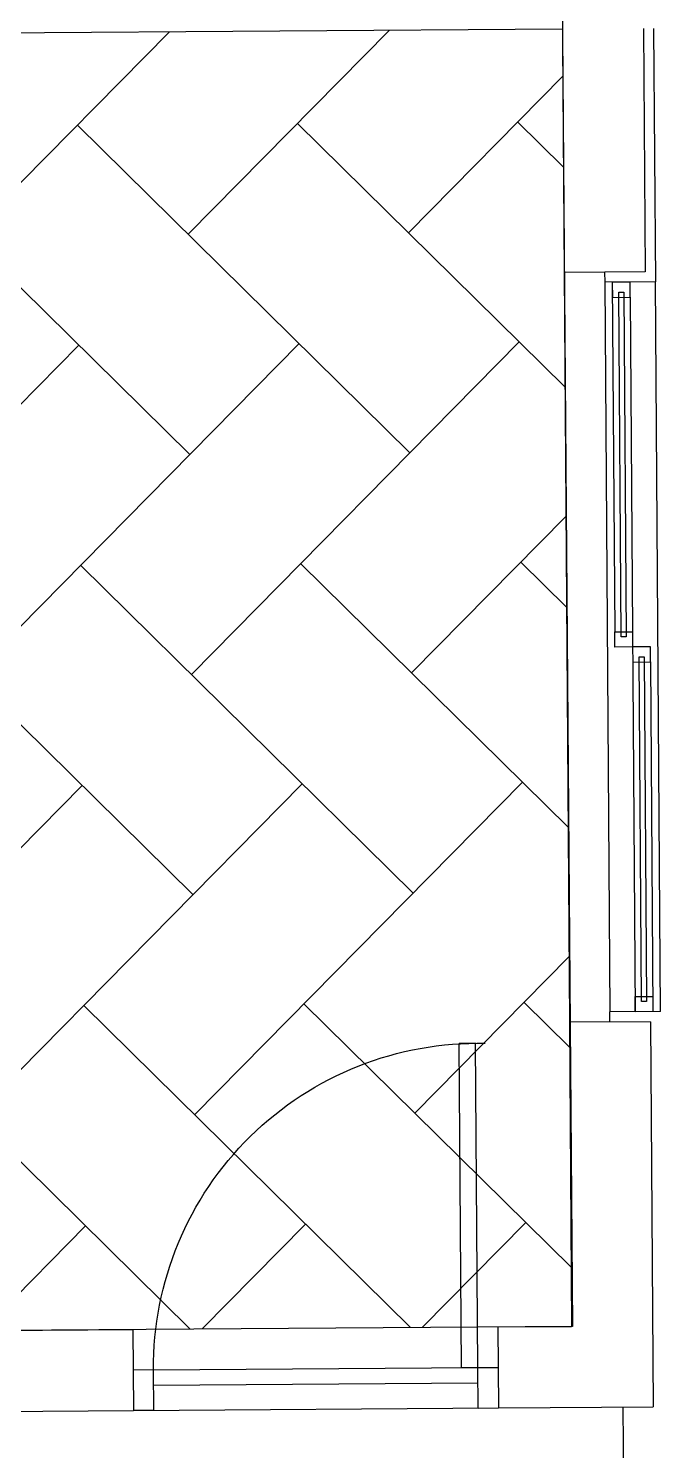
# Model space of a CAD drawing. Header units: feet. Extents: x 919634 to 928945, y 707022 to 708026.
# Drawn here: x 921019.03 to 921024.22, y 707130.67 to 707142.37 of the extents above; entities that cross this region are included whole.
import ezdxf

# ---------------------------------------------------------------- set-up
doc = ezdxf.new("R2010")
doc.units = ezdxf.units.FT
doc.header["$LTSCALE"] = 20
doc.header["$MEASUREMENT"] = 0
for name, color, linetype in [('-u-site-xref', 7, 'Continuous'), ('Site Plan$0$-u-site-bldg_interior', 252, 'Continuous'), ('Site Plan$0$SP-LOT PAVERS', 254, 'Continuous')]:
    doc.layers.add(name, color=color, linetype=linetype)
doc.layers.add('Site Plan$0$SP-SIDEWALK', color=2, linetype='Continuous', lineweight=25)
doc.layers.add('SP-BUILDING-FOOTPRINT', color=1, linetype='Continuous', lineweight=25)
doc.layers.get('-u-site-xref').off()

# ---------------------------------------------------------------- blocks, each defined once
blk = doc.blocks.new('Site Plan$0$DR1H902')
for p, q in [((-0.5, 0), (-0.5, 1)), ((-0.5, 1.000000000000057), (-0.4500000000000455, 1.000000000000057)), ((-0.4500000000000455, 0), (-0.4500000000000455, 1)), ((-0.5, -5.684341886080801e-14), (-0.4500000000000455, -5.684341886080801e-14))]:
    blk.add_line(p, q)
blk.add_arc((-0.5, 0), 1, 0, 91.70698490235472)
blk = doc.blocks.new('Site Plan')
at = {"layer": 'Site Plan$0$SP-LOT PAVERS'}
h = blk.add_hatch(dxfattribs=at)
h.set_pattern_fill('AR-HBONE', color=256, scale=0.32, angle=-89.58178215075662)
h.set_pattern_definition([(315.4182178492434, (0, 0), (1.810145136983853, 0.01321298806884015), [3.84, -1.28]), (45.41821784924338, (0.9116790626081567, -0.8984660745381309), (1.810145136983853, 0.01321298806884), [3.84, -1.28])])
h.paths.add_polyline_path([(921023.4926352728, 707131.693072776), (921003.2431180048, 707131.5483641508), (921003.3145784764, 707121.5486834343), (920991.239127752, 707121.4623889391), (920991.1033524454, 707140.4618398527), (921011.1028413139, 707140.6048258601), (921011.1385722365, 707135.6048893776), (921017.812643153, 707135.6525841258), (921017.7650025343, 707142.319080568), (921023.4166147768, 707142.3594685451)])
at = {"layer": 'Site Plan$0$-u-site-bldg_interior'}
for p, q in [((921023.4116118965, 707143.0261164829, 2.697553752533984e-08), (921023.430668144, 707140.359517906, 2.697553752533984e-08)), ((921024.0830256025, 707142.3642309005, 2.697553752533984e-08), (921024.0973177882, 707140.3642819679, 2.697553752533984e-08)), ((921024.1663568082, 707142.3648264083, 2.697553752533984e-08), (921024.1812445015, 707140.28154627, 2.697553752533984e-08)), ((921024.0973177609, 707140.3642819676, 2.697553752533984e-08), (921023.4306681168, 707140.3595179057, 2.697553752533984e-08)), ((921023.4306681168, 707140.3595179057, 2.697553752533984e-08), (921023.4747357437, 707134.193008697, 2.697553752533984e-08)), ((921023.7639929934, 707140.361899937, 2.697553752533984e-08), (921023.7645885012, 707140.2785687315, 2.697553752533984e-08)), ((921024.1812444743, 707140.2815462698, 2.697553752533984e-08), (921023.7645885012, 707140.2785687315, 2.697553752533984e-08)), ((921023.7645885012, 707140.2785687315, 2.697553752533984e-08), (921023.8074650582, 707134.2787219334, 2.697553752533984e-08)), ((921023.8270693682, 707140.2814655805, 2.697553752533984e-08), (921023.8476318951, 707137.4040887713, 2.697553752533984e-08)), ((921024.2241210315, 707134.2816994716, 2.697553752533984e-08), (921024.1812444745, 707140.2815462698, 2.697553752533984e-08)), ((921023.9738097494, 707140.1550606923, 2.697553752533985e-08), (921024.0157930447, 707134.2802107026, 2.697553752533991e-08)), ((921024.1410776376, 707137.1561794318, 2.697553752533984e-08), (921024.1616226544, 707134.2812528411, 2.697553752533984e-08)), ((921024.1413853335, 707134.1977727584, 2.697553752533984e-08), (921023.4747357437, 707134.193008697, 2.697553752533984e-08)), ((921024.2241210312, 707134.2816994716, 2.697553752533984e-08), (921023.8074650582, 707134.2787219334, 2.697553752533984e-08)), ((921023.8080605658, 707134.195390728, 2.697553752533984e-08), (921023.8074650582, 707134.2787219334, 2.697553752533984e-08)), ((921024.1413853606, 707134.1977727587, 2.697553752533984e-08), (921024.1640146546, 707131.0311869485, 2.697553752533984e-08)), ((921023.4747357165, 707134.1930086968, 2.697553752533984e-08), (921023.4926009485, 707131.6930725309, 2.697553752533984e-08)), ((921003.2507386439, 707131.5484186102, 2.697553342125346e-08), (921019.8859360679, 707131.6672983108, 2.697553752533984e-08)), ((921019.8859349145, 707131.6674597287, 2.697553752533984e-08), (921019.8907001298, 707131.0006486664, 2.697553752533984e-08)), ((921022.8861830474, 707131.6887389016, 2.697553752533984e-08), (921023.4926009485, 707131.6930725309, 2.697553752533984e-08)), ((921022.8861830474, 707131.6887389016, 2.697553752533984e-08), (921022.8909471093, 707131.0220892574, 2.697553752533984e-08)), ((921020.0549793565, 707131.335325922, 2.697553752533984e-08), (921019.8883169454, 707131.3341349065, 2.697553752533984e-08)), ((921020.0549793565, 707131.335325922, 2.697553752533984e-08), (921022.7219026673, 707131.354223064, 2.697553752533984e-08)), ((921020.057362541, 707131.0018396819, 2.697553752533984e-08), (921020.0549793565, 707131.335325922, 2.697553752533984e-08)), ((921022.7219026673, 707131.354223064, 2.697553752533984e-08), (921022.8885650784, 707131.3554140795, 2.697553752533984e-08)), ((921022.7242846983, 707131.0208982419, 2.697553752533984e-08), (921022.7219026673, 707131.354223064, 2.697553752533984e-08)), ((921020.0558726181, 707131.2103291138, 2.697553752533984e-08), (921022.722795929, 707131.2292262557, 2.697553752533984e-08)), ((921003.92215235, 707130.8865330279, 2.697553342125346e-08), (921019.8907001298, 707131.0006486664, 2.697553752533984e-08)), ((921019.8906989876, 707131.0008100846, 2.697553752533984e-08), (921022.8909471205, 707131.0220892574, 2.697553752533984e-08)), ((921020.0573636945, 707131.001678264, 2.697553752533984e-08), (921019.8907012834, 707131.0004872485, 2.697553752533984e-08)), ((921022.7242846983, 707131.0208982419, 2.697553752533984e-08), (921022.8909471093, 707131.0220892574, 2.697553752533984e-08)), ((921022.8909471093, 707131.0220892574, 2.697553752533984e-08), (921024.1640146546, 707131.0311869485, 2.697553752533984e-08)), ((921023.914021038, 707131.0294004253, 2.697553752533984e-08), (921023.9854819664, 707121.0296557618, 2.697553752533984e-08))]:
    blk.add_line(p, q, dxfattribs=at)
at = {"layer": 'Site Plan$0$-u-site-bldg_interior', "elevation": 2.697553752533984e-08}
for points in [[(921023.9738097494, 707140.1550606923), (921023.9729164877, 707140.2800575007), (921023.8270868781, 707140.2790153621), (921023.8279801398, 707140.1540185538)], [(921023.9000116523, 707137.362795361), (921023.8797643892, 707140.196056349), (921023.9214299921, 707140.1963541028), (921023.9416772551, 707137.3630931148)], [(921023.9934615047, 707137.4051309099), (921023.9943547662, 707137.2801341016), (921023.8485251566, 707137.2790919631), (921023.8476318951, 707137.4040887713)], [(921024.1410776376, 707137.1561794318), (921024.1401843759, 707137.2811762402), (921023.9943547662, 707137.2801341016), (921023.9952480278, 707137.1551372933)], [(921024.0672795405, 707134.3639141005), (921024.0470322774, 707137.1971750885), (921024.0886978803, 707137.1974728423), (921024.1089451432, 707134.3642118543)], [(921024.1607293929, 707134.4062496494), (921024.1616226544, 707134.2812528411), (921024.0157930447, 707134.2802107026), (921024.0148997832, 707134.4052075108)]]:
    blk.add_lwpolyline(points, close=True, dxfattribs=at)
at = {"layer": 'Site Plan$0$SP-SIDEWALK'}
blk.add_line((921023.4164102813, 707142.3594670837, 2.697553752533984e-08), (921017.7650025343, 707142.319080568, 2.697553944106942e-08), dxfattribs=at)
at = {"layer": 'Site Plan$0$-u-site-bldg_interior', "extrusion": (0, 0, -1), "xscale": 2.666990255305791, "yscale": 2.666990255305791, "zscale": -7.111974014148773, "rotation": 359.5905555558699}
blk.add_blockref('Site Plan$0$DR1H902', (-921021.3884415886, 707131.344693784, -2.697553752533984e-08), dxfattribs=at)

msp = doc.modelspace()

# ---------------------------------------------------------------- block references
at = {"layer": '-u-site-xref'}
msp.add_blockref('Site Plan', (0, 0), dxfattribs=at)

# ---------------------------------------------------------------- next in the draw order: linework, layer by layer
at = {"layer": 'SP-BUILDING-FOOTPRINT', "elevation": 2.697553752533984e-08}
msp.add_lwpolyline([(921002.6981065494, 707208.8799054385), (921002.7790951445, 707197.5469254337), (921023.028579005, 707197.6915055121), (921023.1095675987, 707186.3585257109), (921030.9866656389, 707186.4148817759), (921031.0628915472, 707175.7483590154), (921010.813408145, 707175.6037147862), (921010.9706231012, 707153.6041486327), (921031.2201055855, 707153.7489213148), (921031.2963310342, 707143.0824628564), (921023.4116118965, 707143.0261164829), (921023.500221125, 707131.6931916997), (921003.2507381814, 707131.5484833198), (921003.3317281558, 707120.215310304)], dxfattribs=at)

doc.saveas('drawing.dxf')
